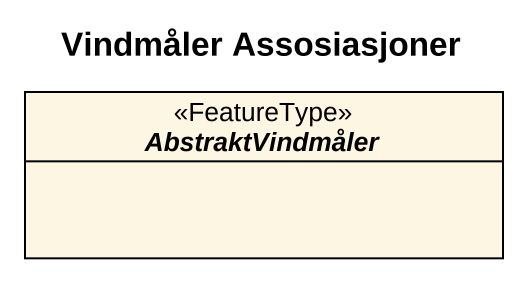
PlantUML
@startuml
title Vindmåler Assosiasjoner
hide circle
hide empty members
abstract class AbstraktVindmåler <<FeatureType>>
@enduml
